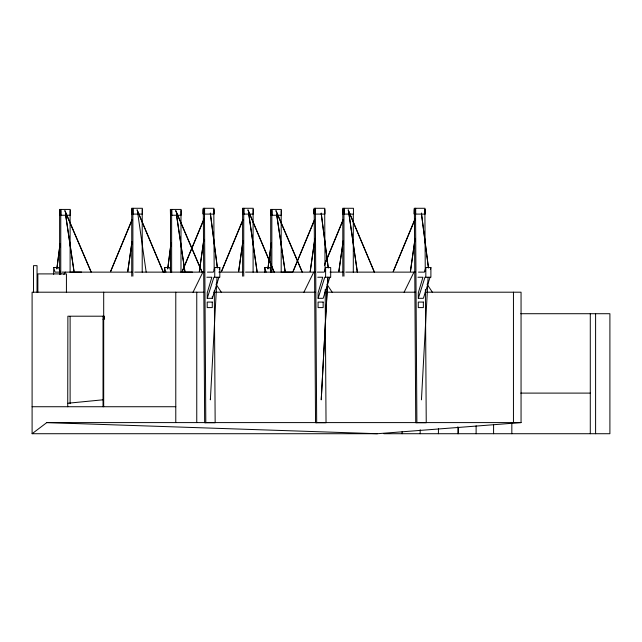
<?xml version="1.0" encoding="UTF-8"?>
<svg xmlns="http://www.w3.org/2000/svg" width="642" height="642" viewBox="0 0 642 642"><rect width="100%" height="100%" fill="white"/><g stroke="black" fill="none" stroke-linecap="round" stroke-linejoin="round"><path stroke-width="0.96" d="M214.741 277.24L214.741 267.545L219.813 267.545L219.813 277.24L213.898 277.24L207.238 298.313L212.309 298.313L218.97 277.24M325.614 277.24L325.614 267.545L330.686 267.545L330.686 277.24L324.772 277.24L318.111 298.313L323.183 298.313L329.844 277.24M425.823 277.24L425.823 267.545L430.894 267.545L430.894 277.24L424.98 277.24L418.311 298.313L423.383 298.313L430.052 277.24M67.731 406.731L67.883 316.201L104.389 316.201L104.389 319.299L103.025 319.299M217.028 277.24L210.359 399.854L210.359 398.955M327.837 277.24L321.233 399.854L327.901 277.24M421.441 399.854L428.102 277.24M56.817 268.725L60.027 243.856M56.881 268.918L60.067 244.201M167.69 268.725L171.029 242.861M167.755 268.918L171.061 243.214M267.899 268.725L271.237 242.861M267.955 268.918L271.269 243.214M131.931 241.882L127.75 271.646L131.979 242.146M203.851 239.346L199.325 271.646L203.827 240.092M242.941 240.886L238.623 271.646L242.989 241.159M314.861 238.367L310.198 271.646L314.837 239.105M343.149 240.886L338.832 271.646L343.189 241.159M415.061 238.367L410.407 271.646L415.045 239.105M214.741 267.545L213.385 272.128L207.438 272.128M219.275 269.375L219.813 267.545M325.614 267.545L324.258 272.128L317.317 272.128M425.823 267.545L424.458 272.128L418.512 272.128M430.349 269.375L430.894 267.545M131.979 219.773L110.552 271.646L131.995 220.222M203.939 218.914L182.127 271.646L203.955 219.371M242.853 219.773L221.426 271.646L242.869 220.222M314.436 219.845L293.001 271.646L314.452 220.286M324.692 264.239L343.061 219.773M415.021 218.914L393.209 271.646L415.037 219.371M324.395 265.218L343.077 220.222M193.017 292.254L202.888 272.128M303.891 292.254L313.761 272.128M404.099 292.254L413.962 272.128M63.855 274.543L65.46 272.128M203.779 292.198L32.1 292.198L32.1 433.719L46.786 422.596L521.055 422.596L521.055 292.198L425.253 292.198M68.028 403.224L102.897 399.814M32.1 433.719L377.376 433.719L521.055 422.596M204.453 209.428L204.453 214.099L213.938 214.099L213.938 208.281L203.161 208.281L203.161 214.099L203.305 209.428L204.453 209.428L205.809 422.725M315.326 209.428L315.326 214.099L324.812 214.099L324.812 208.281L314.034 208.281L314.034 214.099L314.179 209.428L315.326 209.428L316.683 422.725M415.526 209.428L415.526 214.099L425.02 214.099L425.02 208.281L414.242 208.281L414.242 214.099L414.379 209.428L415.526 209.428L416.891 422.725M131.73 214.099L131.586 208.281L142.364 208.281L142.364 214.099L132.878 214.099M242.604 214.099L242.459 208.281L253.237 208.281L253.237 214.099L243.751 214.099M342.804 214.099L342.668 208.281L353.445 208.281L353.445 214.099L343.952 214.099M59.618 215.255L59.481 209.428L70.259 209.428L70.259 215.255L60.765 215.255M170.491 215.255L170.355 209.428L181.132 209.428L181.132 215.255L171.639 215.255M270.699 215.255L270.563 209.428L281.332 209.428L281.332 215.255L271.847 215.255M53.663 267.545L58.735 267.545L60.099 272.128L55.027 272.128L53.663 267.545L53.663 274.327M164.537 272.393L164.537 267.545L169.608 267.545L170.973 272.128M264.745 272.393L264.745 267.545L269.817 267.545L271.181 272.128M71.479 272.072L81.574 272.072M146.167 272.072L137.548 211.804M182.352 272.072L192.448 272.072M282.56 272.072L292.656 272.072M62.017 272.128L131.995 272.128M134.676 272.128L203.923 272.128M218.826 272.128L242.869 272.128M245.549 272.128L315.334 272.128M330.012 272.128L343.069 272.128M345.757 272.128L415.543 272.128M206.876 277.24L211.86 277.24L207.238 292.792L207.238 298.313M317.75 277.24L322.733 277.24L318.111 292.792L318.111 298.313M417.958 277.24L422.942 277.24L418.311 292.792L418.311 298.313M213.794 292.198L315.013 292.198M325.037 292.198L415.238 292.198M520.774 313.713L609.9 313.713L609.9 433.719L383.876 433.719M520.774 393.105L590.287 393.105M32.1 406.731L175.78 406.731M46.786 422.596L377.376 433.719M427.058 284.197L432.403 292.254M326.858 284.197L332.203 292.254M215.985 284.197L221.329 292.254M275.98 210.977L302.238 272.072L275.98 210.512M175.772 210.977L202.037 272.072L175.772 210.512M64.898 210.977L91.164 272.072L64.898 210.512M264.745 267.545L266.109 272.128M164.537 267.545L165.901 272.128M276.67 214.211L285.233 272.072L276.67 214.749M176.462 214.211L185.024 272.072M65.588 214.211L74.151 272.072M176.462 214.749L184.936 272.072M65.588 214.749L74.063 272.072M348.767 212.245L357.337 272.072L348.767 212.791M248.566 212.245L257.137 272.072L248.566 212.791M421.409 213.016L428.479 267.73M421.409 213.545L428.415 267.931M321.209 213.016L328.271 267.73M321.201 213.545L328.214 267.931M210.335 213.016L217.397 267.73M210.327 213.545L217.341 267.931M425.269 271.518L424.876 209.428L424.876 214.099M425.389 289.542L426.24 422.725L415.743 422.725L414.379 209.428M325.069 271.518L324.675 209.428L324.675 214.099M325.181 289.542L326.032 422.725L315.535 422.725L314.179 209.428M214.179 269.512L213.802 209.428L213.802 214.099M214.316 290.545L215.158 422.725L204.662 422.725L203.305 209.428M595.599 313.713L595.599 433.719M590.287 313.713L590.287 433.719M513.448 292.198L513.448 422.596M511.834 422.821L511.834 433.719M493.586 424.803L493.586 433.719M476.115 425.79L476.115 433.719M458.484 427.741L458.484 433.719M457.874 426.786L457.874 433.719M438.446 428.736L438.406 433.719M420.165 429.755L420.165 433.719M415.671 208.281L415.671 214.099M402.117 431.737L402.117 433.719M353.301 214.099L353.301 272.176M344.096 208.281L344.096 214.099M343.952 276.18L343.952 209.428L342.804 209.428L342.804 276.18M315.463 208.281L315.463 214.099M281.196 210.584L281.196 272.377M271.983 209.428L271.983 215.255M271.847 272.377L271.847 210.584L270.699 210.584L270.699 272.377M253.1 209.428L253.1 272.176M243.888 208.281L243.888 214.099M243.751 276.18L243.751 209.428L242.604 209.428L242.604 276.18M212.309 296.476L212.309 298.313M204.589 208.281L204.589 214.099M196.757 292.198L196.757 422.596M180.988 210.584L180.988 272.377M175.78 292.198L175.78 422.596M171.783 209.428L171.783 215.255M171.639 272.377L171.639 210.584L170.491 210.584L170.491 272.377M142.219 209.428L142.219 272.176M133.014 208.281L133.014 214.099M132.878 276.18L132.878 209.428L131.73 209.428L131.73 276.18M103.691 292.198L103.691 406.731M103.025 316.201L103.025 406.731M70.114 210.584L70.114 272.377M70.114 316.466L70.114 403.657M66.431 292.198L66.431 273.901L37.854 273.901L37.854 292.198M60.91 209.428L60.91 215.255M60.765 274.375L60.765 210.584L59.618 210.584L59.618 274.375M37.043 292.198L37.043 265.652L33.52 265.652L33.52 292.198M163.269 272.072L137.107 209.958L163.269 272.072M274.142 272.072L247.981 209.958L274.142 272.072M374.342 272.072L348.189 209.958L374.342 272.072M212.277 302.077L207.206 302.077L207.206 307.598L212.277 307.598L212.277 302.077M323.151 302.077L318.079 302.077L318.079 307.598L323.151 307.598L323.151 302.077M423.359 302.077L418.287 302.077L418.287 307.598L423.359 307.598L423.359 302.077"/></g></svg>
